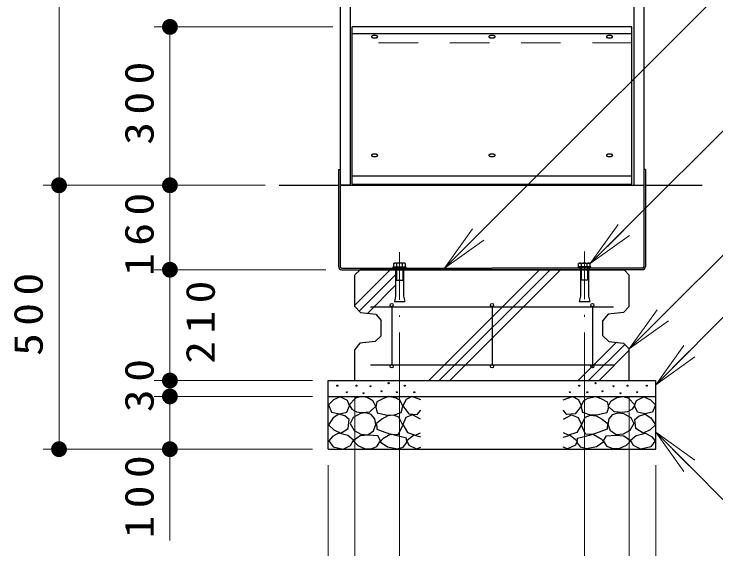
# Model space of a CAD drawing. Units: millimetres on the paper, scale 1:30. Extents: x -385 to 0, y -5 to 267.
# Drawn here: x -231.53 to -187.22, y 83.39 to 117.17 of the extents above; entities that cross this region are included whole.
import ezdxf

# ---------------------------------------------------------------- set-up
doc = ezdxf.new("R2010")
doc.units = ezdxf.units.MM
doc.linetypes.add('USER1', pattern=[4.5, 2.5, -2])
doc.linetypes.add('USER2', pattern=[6, 3, -1, 1, -1])
doc.layers.add('1_30', color=7, linetype='Continuous', lineweight=25)
doc.styles.add('ＭＳ ゴシック', font='')
doc.styles.get('ＭＳ ゴシック').set_extended_font_data('MS Gothic')

# ---------------------------------------------------------------- blocks, each defined once
blk = doc.blocks.new('filled_dot')
at = {"color": 0, "linetype": 'Continuous', "lineweight": -2, "const_width": 1.25}
blk.add_lwpolyline([(-0.625, 0, 1), (0.625, 0, 1)], format="xyb", close=True, dxfattribs=at)

msp = doc.modelspace()

# ---------------------------------------------------------------- linework, layer by layer
at = {"layer": '1_30', "color": 4}
for p, q in [((-210.94, 133.459), (-210.94, 101.22)), ((-210.306, 133.459), (-210.306, 106.353)), ((-192.406, 133.459), (-192.406, 106.353)), ((-191.773, 133.459), (-191.773, 101.22)), ((-210.306, 106.353), (-210.94, 106.353))]:
    msp.add_line(p, q, dxfattribs=at)
at = {"layer": '1_30', "lineweight": 13}
for p, q in [((-228.69, 106.353), (-228.69, 133.223)), ((-211.406, 116.353), (-222.69, 116.353)), ((-221.69, 106.353), (-221.69, 116.353)), ((-215.676, 106.353), (-229.69, 106.353)), ((-228.69, 89.686), (-228.69, 106.353)), ((-215.676, 106.353), (-222.69, 106.353)), ((-215.783, 106.353), (-222.69, 106.353)), ((-221.69, 101.02), (-221.69, 106.353)), ((-195.157, 101.405), (-193.39, 103.88)), ((-204.356, 101.126), (-202.589, 103.601)), ((-204.356, 101.126), (-202.235, 103.248)), ((-195.157, 101.405), (-193.036, 103.527)), ((-201.881, 102.894), (-204.356, 101.126)), ((-192.683, 103.173), (-195.157, 101.405)), ((-211.846, 101.02), (-222.69, 101.02)), ((-221.69, 94.02), (-221.69, 101.02)), ((-210.023, 98.775), (-207.778, 101.02)), ((-209.737, 98.401), (-207.44, 100.698)), ((-205.35, 94.02), (-198.35, 101.02)), ((-204.69, 94.02), (-197.69, 101.02)), ((-204.03, 94.02), (-197.03, 101.02)), ((-209.206, 98.272), (-207.44, 100.038)), ((-192.69, 96.02), (-190.922, 98.495)), ((-192.69, 96.02), (-190.568, 98.141)), ((-190.215, 97.788), (-192.69, 96.02)), ((-207.19, 97.045), (-207.19, 78.686)), ((-195.523, 97.045), (-195.523, 78.686)), ((-195.922, 94.02), (-193.507, 96.435)), ((-195.262, 94.02), (-192.976, 96.306)), ((-191.023, 93.757), (-189.255, 96.232)), ((-194.602, 94.02), (-192.69, 95.932)), ((-191.023, 93.757), (-188.902, 95.878)), ((-188.548, 95.524), (-191.023, 93.757)), ((-212.69, 94.02), (-222.69, 94.02)), ((-221.69, 93.02), (-221.69, 94.02)), ((-212.69, 93.02), (-222.69, 93.02)), ((-221.69, 83.91), (-221.69, 93.02)), ((-210.023, 93.02), (-210.023, 71.686)), ((-192.69, 93.02), (-192.69, 71.686)), ((-189.255, 88.28), (-191.023, 90.754)), ((-191.023, 90.754), (-188.548, 88.987)), ((-191.023, 90.754), (-188.902, 88.633)), ((-212.69, 89.686), (-229.69, 89.686)), ((-211.69, 88.686), (-211.69, 64.686)), ((-191.023, 88.686), (-191.023, 64.686))]:
    msp.add_line(p, q, dxfattribs=at)
at = {"layer": '1_30', "color": 40}
msp.add_line((-192.523, 116.353), (-210.19, 116.353), dxfattribs=at)
at = {"layer": '1_30'}
for p, q in [((-210.19, 106.412), (-210.19, 116.353)), ((-192.523, 106.412), (-192.523, 116.353)), ((-214.783, 106.353), (-211.046, 106.353)), ((-210.94, 106.353), (-191.773, 106.353)), ((-210.306, 106.353), (-192.406, 106.353)), ((-191.666, 106.353), (-188.097, 106.353)), ((-207.59, 101.193), (-206.79, 101.193)), ((-207.59, 101.126), (-207.59, 101.193)), ((-207.59, 101.126), (-206.79, 101.126)), ((-207.555, 101.405), (-207.49, 101.443)), ((-207.555, 101.193), (-207.555, 101.405)), ((-206.89, 101.443), (-207.49, 101.443)), ((-207.49, 101.126), (-207.49, 101.02)), ((-207.39, 101.126), (-207.39, 100.36)), ((-207.373, 101.193), (-207.373, 101.405)), ((-207.007, 101.193), (-207.007, 101.405)), ((-206.99, 101.126), (-206.99, 100.36)), ((-206.824, 101.405), (-206.89, 101.443)), ((-206.89, 101.126), (-206.89, 101.02)), ((-206.824, 101.193), (-206.824, 101.405)), ((-206.79, 101.193), (-206.79, 101.126)), ((-195.123, 101.193), (-195.923, 101.193)), ((-195.923, 101.193), (-195.923, 101.126)), ((-195.123, 101.126), (-195.923, 101.126)), ((-195.889, 101.405), (-195.823, 101.443)), ((-195.889, 101.193), (-195.889, 101.405)), ((-195.823, 101.443), (-195.223, 101.443)), ((-195.823, 101.126), (-195.823, 101.02)), ((-195.723, 101.126), (-195.723, 100.36)), ((-195.706, 101.193), (-195.706, 101.405)), ((-195.34, 101.193), (-195.34, 101.405)), ((-195.323, 101.126), (-195.323, 100.36)), ((-195.157, 101.405), (-195.223, 101.443)), ((-195.223, 101.126), (-195.223, 101.02)), ((-195.157, 101.193), (-195.157, 101.405)), ((-195.123, 101.126), (-195.123, 101.193)), ((-210.023, 100.687), (-209.69, 101.02)), ((-210.023, 98.686), (-210.023, 100.686)), ((-193.023, 101.02), (-209.69, 101.02)), ((-209.69, 101.02), (-193.023, 101.02)), ((-208.19, 101.02), (-205.759, 101.02)), ((-207.44, 101.02), (-207.44, 99.354)), ((-206.94, 101.02), (-206.94, 99.352)), ((-194.523, 101.02), (-196.954, 101.02)), ((-195.773, 101.02), (-195.773, 99.354)), ((-195.273, 101.02), (-195.273, 99.352)), ((-192.69, 100.686), (-193.023, 101.02)), ((-192.69, 98.686), (-192.69, 100.686)), ((-207.39, 100.36), (-206.99, 100.36)), ((-195.323, 100.36), (-195.723, 100.36)), ((-207.44, 99.353), (-207.523, 99.02)), ((-206.94, 99.353), (-206.857, 99.02)), ((-195.773, 99.353), (-195.857, 99.02)), ((-195.273, 99.353), (-195.19, 99.02)), ((-207.523, 99.02), (-206.856, 99.02)), ((-195.856, 99.02), (-195.19, 99.02)), ((-210.023, 98.687), (-209.653, 98.316)), ((-209.023, 98.686), (-193.69, 98.686)), ((-207.69, 98.686), (-207.69, 95.02)), ((-201.356, 98.686), (-201.356, 95.02)), ((-195.023, 98.686), (-195.023, 95.02)), ((-192.69, 98.687), (-193.06, 98.316)), ((-209.653, 98.316), (-208.688, 98.22)), ((-208.688, 98.22), (-208.356, 97.814)), ((-194.025, 98.22), (-194.356, 97.814)), ((-193.06, 98.316), (-194.025, 98.22)), ((-208.356, 96.853), (-208.356, 97.814)), ((-194.356, 96.853), (-194.356, 97.814)), ((-208.356, 96.853), (-208.727, 96.483)), ((-194.356, 96.853), (-193.986, 96.483)), ((-209.691, 96.386), (-210.023, 95.981)), ((-208.727, 96.483), (-209.691, 96.386)), ((-193.986, 96.483), (-193.06, 96.39)), ((-192.69, 96.02), (-193.06, 96.39)), ((-210.023, 94.02), (-210.023, 95.981)), ((-192.69, 94.02), (-192.69, 96.02)), ((-209.023, 95.02), (-193.69, 95.02)), ((-211.69, 94.02), (-191.023, 94.02)), ((-211.69, 89.686), (-211.69, 94.02)), ((-191.023, 89.686), (-191.023, 94.02)), ((-211.69, 93.02), (-191.023, 93.02)), ((-211.69, 89.686), (-191.023, 89.686))]:
    msp.add_line(p, q, dxfattribs=at)
at = {"layer": '1_30', "color": 2}
for p, q in [((-210.19, 115.943), (-192.523, 115.943)), ((-211.046, 107.353), (-210.94, 107.353)), ((-211.046, 107.353), (-211.046, 106.353)), ((-211.046, 107.353), (-210.94, 107.353)), ((-211.046, 107.353), (-211.046, 101.22)), ((-191.666, 107.353), (-191.773, 107.353)), ((-191.666, 107.353), (-191.773, 107.353)), ((-191.666, 107.353), (-191.666, 106.353)), ((-191.666, 107.353), (-191.666, 101.22)), ((-210.19, 106.943), (-192.523, 106.943)), ((-210.19, 106.412), (-192.523, 106.412)), ((-210.846, 101.126), (-201.356, 101.126)), ((-191.866, 101.126), (-201.356, 101.126)), ((-210.846, 101.02), (-201.356, 101.02)), ((-191.866, 101.02), (-201.356, 101.02))]:
    msp.add_line(p, q, dxfattribs=at)
at = {"layer": '1_30', "color": 40, "linetype": 'USER1', "lineweight": 13}
msp.add_line((-192.523, 115.353), (-210.19, 115.353), dxfattribs=at)
at = {"layer": '1_30', "linetype": 'USER2', "lineweight": 13}
for p, q in [((-207.19, 102.124), (-207.19, 98.045)), ((-195.523, 102.17), (-195.523, 98.045))]:
    msp.add_line(p, q, dxfattribs=at)
at = {"layer": '1_30', "lineweight": 13}
for points in [[(-204.356, 101.126), (-182.17, 123.313), (-152.17, 123.313)], [(-195.157, 101.405), (-183.654, 112.909), (-144.654, 112.909)], [(-192.69, 96.02), (-183.966, 104.743), (-159.966, 104.743)], [(-191.023, 93.757), (-185.775, 99.005), (-143.775, 99.005)], [(-191.023, 90.754), (-184.43, 84.161), (-178.43, 84.161)]]:
    msp.add_lwpolyline(points, dxfattribs=at)
at = {"layer": '1_30'}
for points in [[(-208.573, 115.734), (-208.574, 115.741), (-208.576, 115.748), (-208.58, 115.754), (-208.585, 115.761), (-208.592, 115.767), (-208.6, 115.773), (-208.609, 115.779), (-208.62, 115.784), (-208.632, 115.789), (-208.644, 115.794), (-208.658, 115.798), (-208.673, 115.802), (-208.688, 115.805), (-208.705, 115.808), (-208.721, 115.81), (-208.738, 115.811), (-208.756, 115.812), (-208.773, 115.812), (-208.79, 115.812), (-208.808, 115.811), (-208.825, 115.81), (-208.841, 115.808), (-208.858, 115.805), (-208.873, 115.802), (-208.888, 115.798), (-208.902, 115.794), (-208.914, 115.789), (-208.926, 115.784), (-208.937, 115.779), (-208.946, 115.773), (-208.954, 115.767), (-208.961, 115.761), (-208.966, 115.754), (-208.97, 115.748), (-208.972, 115.741), (-208.973, 115.734), (-208.972, 115.727), (-208.97, 115.721), (-208.966, 115.714), (-208.961, 115.707), (-208.954, 115.701), (-208.946, 115.695), (-208.937, 115.689), (-208.926, 115.684), (-208.914, 115.679), (-208.902, 115.674), (-208.888, 115.67), (-208.873, 115.667), (-208.858, 115.663), (-208.841, 115.661), (-208.825, 115.659), (-208.808, 115.657), (-208.79, 115.656), (-208.773, 115.656), (-208.756, 115.656), (-208.738, 115.657), (-208.721, 115.659), (-208.705, 115.661), (-208.688, 115.663), (-208.673, 115.667), (-208.658, 115.67), (-208.644, 115.674), (-208.632, 115.679), (-208.62, 115.684), (-208.609, 115.689), (-208.6, 115.695), (-208.592, 115.701), (-208.585, 115.707), (-208.58, 115.714), (-208.576, 115.721), (-208.574, 115.727)], [(-201.156, 115.734), (-201.157, 115.741), (-201.159, 115.748), (-201.163, 115.754), (-201.168, 115.761), (-201.175, 115.767), (-201.183, 115.773), (-201.193, 115.779), (-201.203, 115.784), (-201.215, 115.789), (-201.228, 115.794), (-201.242, 115.798), (-201.256, 115.802), (-201.272, 115.805), (-201.288, 115.808), (-201.305, 115.81), (-201.322, 115.811), (-201.339, 115.812), (-201.356, 115.812), (-201.374, 115.812), (-201.391, 115.811), (-201.408, 115.81), (-201.425, 115.808), (-201.441, 115.805), (-201.456, 115.802), (-201.471, 115.798), (-201.485, 115.794), (-201.498, 115.789), (-201.51, 115.784), (-201.52, 115.779), (-201.53, 115.773), (-201.538, 115.767), (-201.544, 115.761), (-201.55, 115.754), (-201.553, 115.748), (-201.556, 115.741), (-201.556, 115.734), (-201.556, 115.727), (-201.553, 115.721), (-201.55, 115.714), (-201.544, 115.707), (-201.538, 115.701), (-201.53, 115.695), (-201.52, 115.689), (-201.51, 115.684), (-201.498, 115.679), (-201.485, 115.674), (-201.471, 115.67), (-201.456, 115.667), (-201.441, 115.663), (-201.425, 115.661), (-201.408, 115.659), (-201.391, 115.657), (-201.374, 115.656), (-201.356, 115.656), (-201.339, 115.656), (-201.322, 115.657), (-201.305, 115.659), (-201.288, 115.661), (-201.272, 115.663), (-201.256, 115.667), (-201.242, 115.67), (-201.228, 115.674), (-201.215, 115.679), (-201.203, 115.684), (-201.193, 115.689), (-201.183, 115.695), (-201.175, 115.701), (-201.168, 115.707), (-201.163, 115.714), (-201.159, 115.721), (-201.157, 115.727)], [(-193.74, 115.734), (-193.741, 115.741), (-193.743, 115.748), (-193.747, 115.754), (-193.752, 115.761), (-193.759, 115.767), (-193.767, 115.773), (-193.776, 115.779), (-193.787, 115.784), (-193.798, 115.789), (-193.811, 115.794), (-193.825, 115.798), (-193.84, 115.802), (-193.855, 115.805), (-193.871, 115.808), (-193.888, 115.81), (-193.905, 115.811), (-193.922, 115.812), (-193.94, 115.812), (-193.957, 115.812), (-193.975, 115.811), (-193.992, 115.81), (-194.008, 115.808), (-194.024, 115.805), (-194.04, 115.802), (-194.055, 115.798), (-194.068, 115.794), (-194.081, 115.789), (-194.093, 115.784), (-194.104, 115.779), (-194.113, 115.773), (-194.121, 115.767), (-194.128, 115.761), (-194.133, 115.754), (-194.137, 115.748), (-194.139, 115.741), (-194.14, 115.734), (-194.139, 115.727), (-194.137, 115.721), (-194.133, 115.714), (-194.128, 115.707), (-194.121, 115.701), (-194.113, 115.695), (-194.104, 115.689), (-194.093, 115.684), (-194.081, 115.679), (-194.068, 115.674), (-194.055, 115.67), (-194.04, 115.667), (-194.024, 115.663), (-194.008, 115.661), (-193.992, 115.659), (-193.975, 115.657), (-193.957, 115.656), (-193.94, 115.656), (-193.922, 115.656), (-193.905, 115.657), (-193.888, 115.659), (-193.871, 115.661), (-193.855, 115.663), (-193.84, 115.667), (-193.825, 115.67), (-193.811, 115.674), (-193.798, 115.679), (-193.787, 115.684), (-193.776, 115.689), (-193.767, 115.695), (-193.759, 115.701), (-193.752, 115.707), (-193.747, 115.714), (-193.743, 115.721), (-193.741, 115.727)], [(-208.573, 108.245), (-208.574, 108.252), (-208.576, 108.259), (-208.58, 108.265), (-208.585, 108.272), (-208.592, 108.278), (-208.6, 108.284), (-208.609, 108.29), (-208.62, 108.295), (-208.632, 108.301), (-208.644, 108.305), (-208.658, 108.309), (-208.673, 108.313), (-208.688, 108.316), (-208.705, 108.319), (-208.721, 108.321), (-208.738, 108.322), (-208.756, 108.323), (-208.773, 108.323), (-208.79, 108.323), (-208.808, 108.322), (-208.825, 108.321), (-208.841, 108.319), (-208.858, 108.316), (-208.873, 108.313), (-208.888, 108.309), (-208.902, 108.305), (-208.914, 108.301), (-208.926, 108.295), (-208.937, 108.29), (-208.946, 108.284), (-208.954, 108.278), (-208.961, 108.272), (-208.966, 108.265), (-208.97, 108.259), (-208.972, 108.252), (-208.973, 108.245), (-208.972, 108.238), (-208.97, 108.232), (-208.966, 108.225), (-208.961, 108.219), (-208.954, 108.212), (-208.946, 108.206), (-208.937, 108.2), (-208.926, 108.195), (-208.914, 108.19), (-208.902, 108.185), (-208.888, 108.181), (-208.873, 108.178), (-208.858, 108.174), (-208.841, 108.172), (-208.825, 108.17), (-208.808, 108.168), (-208.79, 108.167), (-208.773, 108.167), (-208.756, 108.167), (-208.738, 108.168), (-208.721, 108.17), (-208.705, 108.172), (-208.688, 108.174), (-208.673, 108.178), (-208.658, 108.181), (-208.644, 108.185), (-208.632, 108.19), (-208.62, 108.195), (-208.609, 108.2), (-208.6, 108.206), (-208.592, 108.212), (-208.585, 108.219), (-208.58, 108.225), (-208.576, 108.232), (-208.574, 108.238)], [(-201.156, 108.245), (-201.157, 108.252), (-201.159, 108.259), (-201.163, 108.265), (-201.168, 108.272), (-201.175, 108.278), (-201.183, 108.284), (-201.193, 108.29), (-201.203, 108.295), (-201.215, 108.301), (-201.228, 108.305), (-201.242, 108.309), (-201.256, 108.313), (-201.272, 108.316), (-201.288, 108.319), (-201.305, 108.321), (-201.322, 108.322), (-201.339, 108.323), (-201.356, 108.323), (-201.374, 108.323), (-201.391, 108.322), (-201.408, 108.321), (-201.425, 108.319), (-201.441, 108.316), (-201.456, 108.313), (-201.471, 108.309), (-201.485, 108.305), (-201.498, 108.301), (-201.51, 108.295), (-201.52, 108.29), (-201.53, 108.284), (-201.538, 108.278), (-201.544, 108.272), (-201.55, 108.265), (-201.553, 108.259), (-201.556, 108.252), (-201.556, 108.245), (-201.556, 108.238), (-201.553, 108.232), (-201.55, 108.225), (-201.544, 108.219), (-201.538, 108.212), (-201.53, 108.206), (-201.52, 108.2), (-201.51, 108.195), (-201.498, 108.19), (-201.485, 108.185), (-201.471, 108.181), (-201.456, 108.178), (-201.441, 108.174), (-201.425, 108.172), (-201.408, 108.17), (-201.391, 108.168), (-201.374, 108.167), (-201.356, 108.167), (-201.339, 108.167), (-201.322, 108.168), (-201.305, 108.17), (-201.288, 108.172), (-201.272, 108.174), (-201.256, 108.178), (-201.242, 108.181), (-201.228, 108.185), (-201.215, 108.19), (-201.203, 108.195), (-201.193, 108.2), (-201.183, 108.206), (-201.175, 108.212), (-201.168, 108.219), (-201.163, 108.225), (-201.159, 108.232), (-201.157, 108.238)], [(-193.74, 108.245), (-193.741, 108.252), (-193.743, 108.259), (-193.747, 108.265), (-193.752, 108.272), (-193.759, 108.278), (-193.767, 108.284), (-193.776, 108.29), (-193.787, 108.295), (-193.798, 108.301), (-193.811, 108.305), (-193.825, 108.309), (-193.84, 108.313), (-193.855, 108.316), (-193.871, 108.319), (-193.888, 108.321), (-193.905, 108.322), (-193.922, 108.323), (-193.94, 108.323), (-193.957, 108.323), (-193.975, 108.322), (-193.992, 108.321), (-194.008, 108.319), (-194.024, 108.316), (-194.04, 108.313), (-194.055, 108.309), (-194.068, 108.305), (-194.081, 108.301), (-194.093, 108.295), (-194.104, 108.29), (-194.113, 108.284), (-194.121, 108.278), (-194.128, 108.272), (-194.133, 108.265), (-194.137, 108.259), (-194.139, 108.252), (-194.14, 108.245), (-194.139, 108.238), (-194.137, 108.232), (-194.133, 108.225), (-194.128, 108.219), (-194.121, 108.212), (-194.113, 108.206), (-194.104, 108.2), (-194.093, 108.195), (-194.081, 108.19), (-194.068, 108.185), (-194.055, 108.181), (-194.04, 108.178), (-194.024, 108.174), (-194.008, 108.172), (-193.992, 108.17), (-193.975, 108.168), (-193.957, 108.167), (-193.94, 108.167), (-193.922, 108.167), (-193.905, 108.168), (-193.888, 108.17), (-193.871, 108.172), (-193.855, 108.174), (-193.84, 108.178), (-193.825, 108.181), (-193.811, 108.185), (-193.798, 108.19), (-193.787, 108.195), (-193.776, 108.2), (-193.767, 108.206), (-193.759, 108.212), (-193.752, 108.219), (-193.747, 108.225), (-193.743, 108.232), (-193.741, 108.238)], [(-210.941, 93), (-211.364, 92.799), (-211.681, 92.482), (-211.48, 92.018), (-210.994, 91.923), (-210.529, 92.028), (-210.36, 92.419), (-210.487, 92.757)], [(-209.627, 93.003), (-209.979, 92.913), (-210.366, 92.489), (-210.213, 92.21), (-209.908, 92.052), (-209.564, 92.003), (-209.069, 92.048), (-208.69, 92.408), (-208.879, 92.742), (-209.235, 92.948)], [(-207.9, 93.01), (-208.258, 92.861), (-208.622, 92.682), (-208.699, 92.347), (-208.61, 91.972), (-208.061, 91.864), (-207.578, 91.834), (-207.094, 92.007), (-206.993, 92.413), (-207.148, 92.753), (-207.417, 92.902)], [(-194.813, 93.01), (-194.455, 92.861), (-194.091, 92.682), (-194.013, 92.347), (-194.103, 91.972), (-194.652, 91.864), (-195.135, 91.834), (-195.618, 92.007), (-195.72, 92.413), (-195.565, 92.753), (-195.296, 92.902)], [(-193.086, 93.003), (-192.734, 92.913), (-192.347, 92.489), (-192.5, 92.21), (-192.805, 92.052), (-193.149, 92.003), (-193.644, 92.048), (-194.023, 92.408), (-193.833, 92.742), (-193.478, 92.948)], [(-191.771, 93), (-191.349, 92.799), (-191.032, 92.482), (-191.233, 92.018), (-191.719, 91.923), (-192.183, 92.028), (-192.352, 92.419), (-192.226, 92.757)], [(-211.026, 91.901), (-211.385, 91.669), (-211.681, 91.215), (-211.343, 90.909), (-210.899, 90.697), (-210.434, 90.993), (-210.382, 91.553), (-210.654, 91.795)], [(-210.051, 90.859), (-209.636, 90.628), (-209.186, 90.597), (-208.844, 90.838), (-208.681, 91.237), (-208.756, 91.595), (-208.988, 91.868), (-209.298, 91.977), (-209.654, 91.94), (-210.114, 91.694), (-210.312, 91.309)], [(-207.933, 91.789), (-208.303, 91.591), (-208.654, 91.312), (-208.618, 90.942), (-208.123, 90.762), (-207.699, 90.618), (-207.267, 90.636), (-206.996, 91.213), (-207.231, 91.717), (-207.566, 91.827)], [(-194.779, 91.789), (-194.41, 91.591), (-194.059, 91.312), (-194.095, 90.942), (-194.59, 90.762), (-195.014, 90.618), (-195.446, 90.636), (-195.716, 91.213), (-195.482, 91.717), (-195.147, 91.827)], [(-192.662, 90.859), (-193.076, 90.628), (-193.527, 90.597), (-193.869, 90.838), (-194.032, 91.237), (-193.957, 91.595), (-193.725, 91.868), (-193.415, 91.977), (-193.059, 91.94), (-192.599, 91.694), (-192.401, 91.309)], [(-191.687, 91.901), (-191.328, 91.669), (-191.032, 91.215), (-191.37, 90.909), (-191.814, 90.697), (-192.278, 90.993), (-192.331, 91.553), (-192.059, 91.795)], [(-211.053, 90.704), (-211.432, 90.491), (-211.658, 90.209), (-211.389, 89.832), (-210.76, 89.696), (-210.283, 89.909), (-210.101, 90.246), (-210.46, 90.549)], [(-209.15, 90.566), (-209.672, 90.539), (-210.114, 90.223), (-209.825, 89.917), (-209.366, 89.71), (-208.989, 89.704), (-208.627, 89.854), (-208.402, 90.205), (-208.573, 90.53)], [(-207.739, 90.627), (-208.253, 90.347), (-208.415, 90.149), (-207.956, 89.825), (-207.325, 89.699), (-206.972, 89.821), (-206.739, 90.104), (-206.757, 90.383), (-207.334, 90.537)], [(-194.973, 90.627), (-194.46, 90.347), (-194.298, 90.149), (-194.757, 89.825), (-195.388, 89.699), (-195.741, 89.821), (-195.973, 90.104), (-195.955, 90.383), (-195.379, 90.537)], [(-193.563, 90.566), (-193.041, 90.539), (-192.599, 90.223), (-192.887, 89.917), (-193.347, 89.71), (-193.724, 89.704), (-194.086, 89.854), (-194.311, 90.205), (-194.14, 90.53)], [(-191.66, 90.704), (-191.281, 90.491), (-191.055, 90.209), (-191.324, 89.832), (-191.953, 89.696), (-192.43, 89.909), (-192.612, 90.246), (-192.253, 90.549)]]:
    msp.add_lwpolyline(points, close=True, dxfattribs=at)
for points in [[(-205.856, 92.796), (-206.427, 93.008), (-206.786, 92.828), (-206.997, 92.427), (-206.606, 91.92), (-206.089, 91.878), (-205.856, 92.142)], [(-196.857, 92.796), (-196.286, 93.008), (-195.927, 92.828), (-195.716, 92.427), (-196.107, 91.92), (-196.624, 91.878), (-196.857, 92.142)], [(-205.867, 91.592), (-206.374, 91.856), (-206.796, 91.687), (-206.997, 91.254), (-206.701, 90.737), (-206.194, 90.578), (-205.867, 90.716)], [(-196.846, 91.592), (-196.339, 91.856), (-195.917, 91.687), (-195.716, 91.254), (-196.012, 90.737), (-196.519, 90.578), (-196.846, 90.716)], [(-205.856, 90.441), (-206.3, 90.578), (-206.733, 90.209), (-206.617, 89.945), (-206.131, 89.702), (-205.856, 89.807)], [(-196.857, 90.441), (-196.413, 90.578), (-195.98, 90.209), (-196.096, 89.945), (-196.582, 89.702), (-196.857, 89.807)]]:
    msp.add_lwpolyline(points, dxfattribs=at)
for centre, radius in [((-207.69, 98.786), 0.1), ((-201.356, 98.786), 0.1), ((-195.023, 98.786), 0.1), ((-207.69, 94.92), 0.1), ((-201.356, 94.92), 0.1), ((-195.023, 94.92), 0.1), ((-211.124, 93.696), 0.0333), ((-209.916, 93.696), 0.0333), ((-209.026, 93.664), 0.0333), ((-207.882, 93.855), 0.0333), ((-206.865, 93.696), 0.0333), ((-195.848, 93.696), 0.0333), ((-194.831, 93.855), 0.0333), ((-193.687, 93.664), 0.0333), ((-192.797, 93.696), 0.0333), ((-191.589, 93.696), 0.0333), ((-210.52, 93.283), 0.0333), ((-209.471, 93.219), 0.0333), ((-208.327, 93.346), 0.0333), ((-207.373, 93.283), 0.0333), ((-206.261, 93.283), 0.0333), ((-196.452, 93.283), 0.0333), ((-195.34, 93.283), 0.0333), ((-194.386, 93.346), 0.0333), ((-193.242, 93.219), 0.0333), ((-192.193, 93.283), 0.0333)]:
    msp.add_circle(centre, radius, dxfattribs=at)
at = {"layer": '1_30', "color": 2}
for centre, radius, start, end in [((-210.846, 101.22), 0.2, 180, 270), ((-210.846, 101.22), 0.0933, 180, 270), ((-191.866, 101.22), 0.2, 270, 0), ((-191.866, 101.22), 0.0933, 270, 0)]:
    msp.add_arc(centre, radius, start, end, dxfattribs=at)
at = {"layer": '1_30'}
for centre, radius, start, end in [((-207.464, 101.247), 0.183, 60, 120), ((-207.19, 100.983), 0.46, 66.5735, 113.4265), ((-206.916, 101.247), 0.183, 60, 120), ((-195.797, 101.247), 0.183, 60, 120), ((-195.523, 100.983), 0.46, 66.5735, 113.4265), ((-195.249, 101.247), 0.183, 60, 120)]:
    msp.add_arc(centre, radius, start, end, dxfattribs=at)

# ---------------------------------------------------------------- block references
at = {"layer": '1_30', "lineweight": 13, "xscale": 0.4, "yscale": 0.4}
for p, rotation in [((-221.69, 116.353), 270), ((-228.69, 106.353), 270), ((-228.69, 106.353), 90), ((-221.69, 106.353), 90), ((-221.69, 106.353), 270), ((-221.69, 101.02), 90), ((-221.69, 101.02), 270), ((-221.69, 94.02), 270), ((-221.69, 94.02), 90), ((-221.69, 93.02), 270), ((-228.69, 89.686), 90), ((-221.69, 89.686), 90)]:
    msp.add_blockref('filled_dot', p, dxfattribs=dict(at, rotation=rotation))

# ---------------------------------------------------------------- texts
at = {"layer": '1_30', "char_height": 1.833, "rotation": 90, "style": 'ＭＳ ゴシック'}
for s, insert, attachment_point in [('\\T1.33;\\W1.15;300', (-222.69, 111.77), 8), ('\\T1.33;\\W1.15;160', (-222.69, 103.486), 8), ('\\T1.33;\\W1.15;500', (-229.69, 98.436), 8), ('\\T1.33;\\W1.15;210', (-220.69, 97.941), 2), ('\\T1.34;\\W1.15;30', (-222.69, 93.948), 8), ('\\T1.33;\\W1.15;100', (-222.69, 86.91), 8)]:
    msp.add_mtext(s, dxfattribs=dict(at, insert=insert, attachment_point=attachment_point))

doc.saveas('drawing.dxf')
